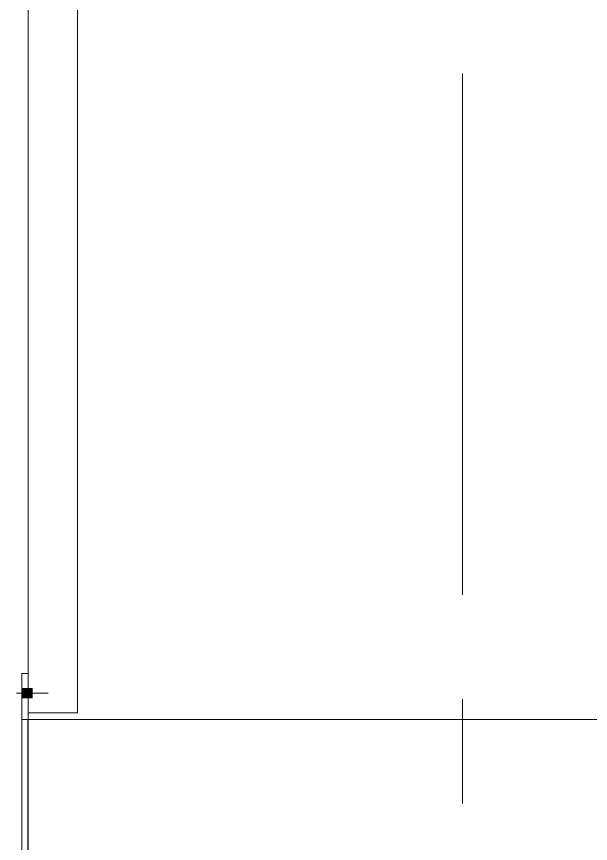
# Model space of a CAD drawing. Header units: millimetres. Extents: x -220592 to 404889, y -217665 to 38245.
# Drawn here: x 7553.26 to 7562, y -48079.91 to -48067.33 of the extents above; entities that cross this region are included whole.
import ezdxf

# ---------------------------------------------------------------- set-up
doc = ezdxf.new("R2010")
doc.units = ezdxf.units.MM
doc.linetypes.add('XKITLINE00', pattern=[0])
doc.layers.add('000 - 0_HIDE_OBJ_FRAMING_DEF_SUB_1', color=7, linetype='Continuous')
doc.layers.add('S-GRID', color=7, linetype='Continuous', lineweight=0)

# ---------------------------------------------------------------- blocks, each defined once
blk = doc.blocks.new('*A13469')
at = {"layer": 'S-GRID', "color": 7, "linetype": 'XKITLINE00', "lineweight": 0}
for p, q in [((-177.593349, 134.083905), (-177.593349, 142.021405)), ((-177.593349, 130.908905), (-177.593349, 132.496405))]:
    blk.add_line(p, q, dxfattribs=at)
blk = doc.blocks.new('*A14188')
at = {"layer": '000 - 0_HIDE_OBJ_FRAMING_DEF_SUB_1'}
for points in [[(-184.203, 132.519), (-184.303, 132.519), (-184.303, 132.659), (-184.203, 132.659)], [(-184.203, 132.519), (-184.303, 132.519), (-184.303, 132.659), (-184.203, 132.659)], [(-184.138, 132.519), (-184.203, 132.519), (-184.203, 132.659), (-184.138, 132.659)], [(-184.138, 132.519), (-184.203, 132.519), (-184.203, 132.659), (-184.138, 132.659)]]:
    blk.add_hatch(color=7, dxfattribs=at).paths.add_polyline_path(points, flags=17)
at = {"layer": '000 - 0_HIDE_OBJ_FRAMING_DEF_SUB_1', "color": 7, "linetype": 'XKITLINE00', "lineweight": 0}
for p, q in [((-184.383, 132.589), (-183.903, 132.589)), ((-184.383, 132.589), (-183.903, 132.589)), ((-184.303, 132.659), (-184.203, 132.659)), ((-184.303, 132.659), (-184.203, 132.659)), ((-184.203, 132.659), (-184.138, 132.659)), ((-184.203, 132.659), (-184.138, 132.659)), ((-184.303, 132.519), (-184.203, 132.519)), ((-184.303, 132.519), (-184.203, 132.519)), ((-184.203, 132.519), (-184.138, 132.519)), ((-184.203, 132.519), (-184.138, 132.519))]:
    blk.add_line(p, q, dxfattribs=at)
blk = doc.blocks.new('*A14189')
at = {"layer": '000 - 0_HIDE_OBJ_FRAMING_DEF_SUB_1', "color": 7, "linetype": 'XKITLINE00', "lineweight": 0}
for p, q in [((-184.211249, 132.188511), (-172.994673, 132.188511)), ((-184.211249, 130.188511), (-184.211249, 132.188511)), ((-172.972866, 132.188511), (-172.356761, 132.188511)), ((-172.340186, 132.188511), (-172.319607, 132.188511)), ((-171.648652, 132.188511), (-171.153485, 132.188511)), ((-184.211249, 130.188511), (-173.046746, 130.188511)), ((-173.025037, 130.188511), (-172.369788, 130.188511)), ((-171.648652, 130.188511), (-171.153485, 130.188511))]:
    blk.add_line(p, q, dxfattribs=at)
blk = doc.blocks.new('*A14190')
at = {"layer": '000 - 0_HIDE_OBJ_FRAMING_DEF_SUB_1', "color": 7, "linetype": 'XKITLINE00', "lineweight": 0}
for p, q in [((-184.203349, 132.888511), (-184.303349, 132.888511)), ((-184.303349, 132.888511), (-184.303349, 129.488511)), ((-184.303349, 132.188511), (-184.203349, 132.188511)), ((-184.203349, 132.288511), (-184.203349, 130.088511)), ((-184.203349, 130.188511), (-184.303349, 130.188511)), ((-184.303349, 129.488511), (-184.203349, 129.488511))]:
    blk.add_line(p, q, dxfattribs=at)
blk = doc.blocks.new('*A14191')
at = {"layer": '000 - 0_HIDE_OBJ_FRAMING_DEF_SUB_1', "color": 7, "linetype": 'XKITLINE00', "lineweight": 0}
for p, q in [((-184.203349, 145.088511), (-184.203349, 132.288511)), ((-183.453349, 145.088511), (-183.453349, 132.288511)), ((-183.453349, 132.288511), (-184.203349, 132.288511))]:
    blk.add_line(p, q, dxfattribs=at)

msp = doc.modelspace()

# ---------------------------------------------------------------- block references
at = {"color": 7, "lineweight": 0}
for name in ['*A13469', '*A14191', '*A14190', '*A14188', '*A14189']:
    msp.add_blockref(name, (7737.6457, -48210.2152), dxfattribs=at)

doc.saveas('drawing.dxf')
